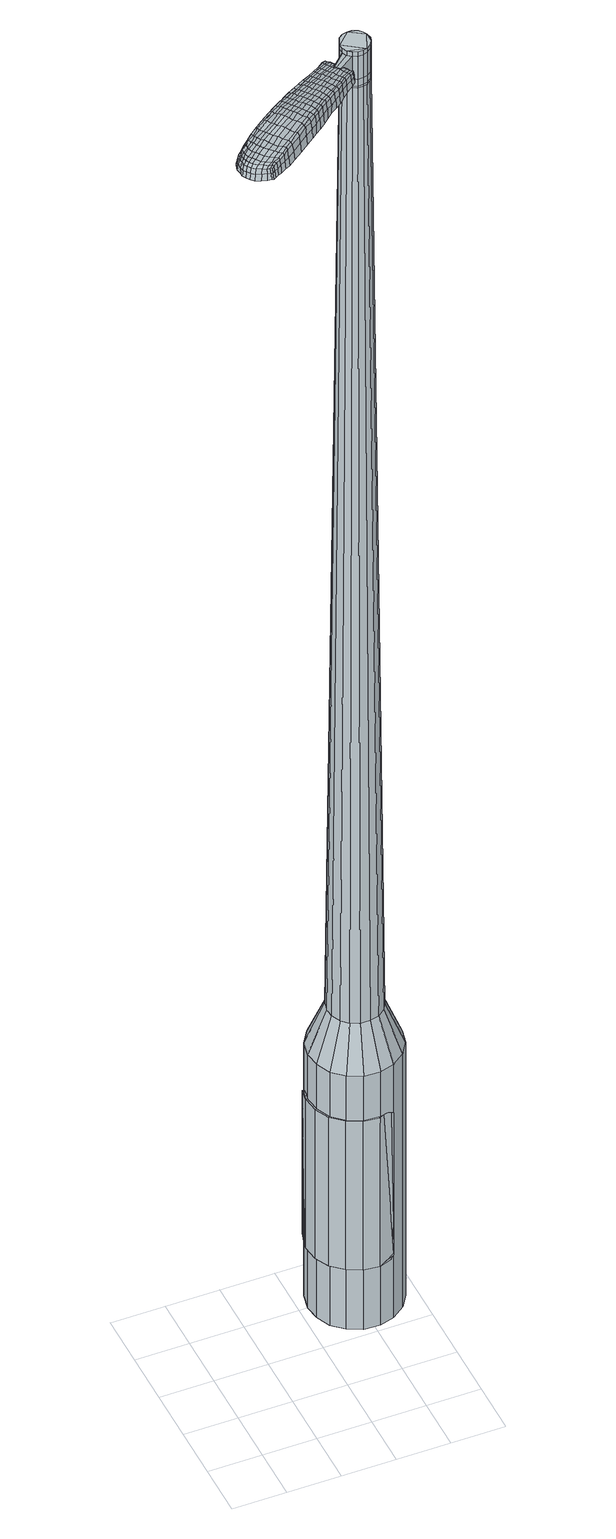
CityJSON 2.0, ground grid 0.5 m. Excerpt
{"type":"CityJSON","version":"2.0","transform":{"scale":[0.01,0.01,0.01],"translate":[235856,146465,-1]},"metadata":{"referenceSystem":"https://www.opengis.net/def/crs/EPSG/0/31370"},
"CityObjects":{
"object1":{"type":"GenericCityObject","attributes":{"cluster":722,"mean_distance_to_centroid":0.301,"new_centroid_x":235857.51,"new_centroid_y":146466.5,"mean_distance_to_camera":14.59,"H1":14.13,"H2":14.77,"Z_final":116.04,"cluster2":-1,"proj_x":235851.89,"proj_y":146458.94,"id_line":33492,"bearing_l":306.61,"distance":9.42,"orientation":"right","G_obj":216.61},"geometry":[{"type":"MultiSurface","lod":"2","boundaries":[[[0,1,2,3]],[[1,4,5,2]],[[4,6,7,5]],[[6,8,9,7]],[[8,10,11,9]],[[10,12,13,11]],[[12,14,15,13]],[[14,16,17,15]],[[16,18,19,17]],[[18,20,21,19]],[[20,22,23,21]],[[22,24,25,23]],[[24,26,27,25]],[[26,28,29,27]],[[28,30,31,29]],[[30,32,33,31]],[[32,34,35,33]],[[34,0,3,35]],[[36,37,38,39]],[[38,40,41,42]],[[41,43,42]],[[42,44,45,46]],[[45,47,46]],[[46,48,49,50]],[[49,51,50]],[[42,46,50,38]],[[50,52,39,38]],[[53,36,39]],[[2,5,7,35]],[[7,9,11,15]],[[11,13,15]],[[15,17,19,23]],[[19,21,23]],[[23,25,27,31]],[[27,29,31]],[[15,23,31,7]],[[31,33,35,7]],[[3,2,35]],[[1,0,54,55]],[[0,34,56,54]],[[34,32,57,56]],[[32,30,58,57]],[[30,28,59,58]],[[28,26,60,59]],[[26,24,61,60]],[[24,22,62,61]],[[22,20,63,62]],[[20,18,64,63]],[[18,16,65,64]],[[16,14,66,65]],[[14,12,67,66]],[[12,10,68,67]],[[10,8,69,68]],[[8,6,70,69]],[[6,4,71,70]],[[4,1,55,71]],[[55,54,72,73]],[[54,56,74,72]],[[56,57,75,74]],[[57,58,76,75]],[[58,59,77,76]],[[59,60,78,77]],[[60,61,79,78]],[[61,62,80,79]],[[62,63,81,80]],[[63,64,82,81]],[[64,65,83,82]],[[65,66,84,83]],[[66,67,85,84]],[[67,68,86,85]],[[68,69,87,86]],[[69,70,88,87]],[[70,71,89,88]],[[71,55,73,89]],[[90,91,92,93]],[[74,94,91,90]],[[75,95,94,74]],[[76,96,95,75]],[[77,97,96,76]],[[78,98,97,77]],[[99,100,98,78]],[[101,102,100,99]],[[81,103,102,101]],[[82,104,103,81]],[[105,106,104,82]],[[107,108,106,105]],[[85,109,108,107]],[[110,111,109,85]],[[112,113,111,110]],[[88,114,113,112]],[[89,115,114,88]],[[93,92,115,89]],[[116,117,118,119]],[[120,116,119,121]],[[122,120,121,123]],[[124,122,123,125]],[[126,124,125,127]],[[128,126,127,129]],[[130,128,129,131]],[[132,130,131,133]],[[134,132,133,135]],[[136,134,135,137]],[[138,136,137,139]],[[140,138,139,141]],[[142,140,141,143]],[[144,142,143,145]],[[146,144,145,147]],[[148,146,147,149]],[[73,72,90,93]],[[72,74,90]],[[79,99,78]],[[79,80,101,99]],[[80,81,101]],[[83,105,82]],[[83,84,107,105]],[[84,85,107]],[[86,110,85]],[[86,87,112,110]],[[87,88,112]],[[73,93,89]],[[150,151,92,91]],[[151,115,92]],[[152,113,114]],[[152,153,111,113]],[[153,109,111]],[[154,108,109]],[[154,155,106,108]],[[155,104,106]],[[156,102,103]],[[156,157,100,102]],[[157,98,100]],[[150,91,94]],[[39,52,148,158]],[[151,150,159,149]],[[53,39,158,117]],[[150,94,118,159]],[[36,53,117,116]],[[94,95,119,118]],[[37,36,116,120]],[[95,96,121,119]],[[38,37,120,122]],[[96,97,123,121]],[[40,38,122,124]],[[97,98,125,123]],[[41,40,124,126]],[[98,157,127,125]],[[43,41,126,128]],[[157,156,129,127]],[[42,43,128,130]],[[156,103,131,129]],[[44,42,130,132]],[[103,104,133,131]],[[45,44,132,134]],[[104,155,135,133]],[[47,45,134,136]],[[155,154,137,135]],[[46,47,136,138]],[[154,109,139,137]],[[48,46,138,140]],[[109,153,141,139]],[[49,48,140,142]],[[153,152,143,141]],[[51,49,142,144]],[[152,114,145,143]],[[50,51,144,146]],[[114,115,147,145]],[[52,50,146,148]],[[115,151,149,147]],[[148,149,160,161]],[[149,159,162,160]],[[159,118,163,162]],[[118,117,164,163]],[[117,158,165,164]],[[158,148,161,165]],[[166,167,168,169]],[[170,166,169,171]],[[166,170,172,173]],[[167,166,173,174]],[[175,176,177,178]],[[179,175,178,180]],[[175,179,181,182]],[[176,175,182,183]],[[184,185,186,187]],[[188,184,187,189]],[[184,188,190,191]],[[185,184,191,192]],[[193,194,195,196]],[[197,193,196,198]],[[193,197,199,200]],[[194,193,200,201]],[[202,203,204,205]],[[206,202,205,207]],[[202,206,208,209]],[[203,202,209,210]],[[211,212,213,214]],[[215,211,214,216]],[[211,215,217,218]],[[212,211,218,219]],[[220,221,222,223]],[[212,220,223,213]],[[220,212,219,224]],[[221,220,224,225]],[[226,227,228,229]],[[221,226,229,222]],[[226,221,225,230]],[[227,226,230,231]],[[232,170,171,233]],[[227,232,233,228]],[[232,227,231,234]],[[170,232,234,172]],[[235,236,237,238]],[[239,235,238,240]],[[235,239,241,242]],[[236,235,242,243]],[[244,245,246,247]],[[236,244,247,237]],[[244,236,243,248]],[[245,244,248,249]],[[250,251,252,253]],[[245,250,253,246]],[[250,245,249,254]],[[251,250,254,255]],[[256,257,258,259]],[[251,256,259,252]],[[256,251,255,260]],[[257,256,260,261]],[[262,167,174,263]],[[257,262,263,258]],[[262,257,261,264]],[[167,262,264,168]],[[265,266,267,268]],[[269,265,268,270]],[[265,269,271,272]],[[266,265,272,273]],[[274,275,276,277]],[[266,274,277,267]],[[274,266,273,278]],[[275,274,278,279]],[[280,281,282,283]],[[275,280,283,276]],[[280,275,279,284]],[[281,280,284,285]],[[286,179,180,287]],[[281,286,287,282]],[[286,281,285,288]],[[179,286,288,181]],[[289,290,291,292]],[[293,289,292,294]],[[289,293,295,296]],[[290,289,296,297]],[[298,299,300,301]],[[290,298,301,291]],[[298,290,297,302]],[[299,298,302,303]],[[304,305,306,307]],[[299,304,307,300]],[[304,299,303,308]],[[305,304,308,309]],[[310,311,312,313]],[[305,310,313,306]],[[310,305,309,314]],[[311,310,314,315]],[[316,176,183,317]],[[311,316,317,312]],[[316,311,315,318]],[[176,316,318,177]],[[319,205,204,320]],[[321,319,320,322]],[[319,321,323,324]],[[205,319,324,207]],[[325,321,322,326]],[[327,325,326,328]],[[325,327,329,330]],[[321,325,330,323]],[[331,327,328,332]],[[333,331,332,334]],[[331,333,335,336]],[[327,331,336,329]],[[337,333,334,338]],[[339,337,338,340]],[[337,339,341,342]],[[333,337,342,335]],[[343,339,340,344]],[[194,343,344,195]],[[343,194,201,345]],[[339,343,345,341]],[[346,347,192,191]],[[348,346,191,190]],[[346,348,349,350]],[[347,346,350,351]],[[352,353,351,350]],[[354,352,350,349]],[[352,354,355,356]],[[353,352,356,357]],[[358,359,357,356]],[[360,358,356,355]],[[358,360,361,362]],[[359,358,362,363]],[[364,365,363,362]],[[366,364,362,361]],[[364,366,199,197]],[[365,364,197,198]],[[367,368,369,370]],[[269,367,370,271]],[[367,269,270,371]],[[368,367,371,372]],[[373,188,189,374]],[[368,373,374,369]],[[373,368,372,375]],[[188,373,375,190]],[[376,377,378,379]],[[215,376,379,217]],[[376,215,216,380]],[[377,376,380,381]],[[382,383,384,385]],[[377,382,385,378]],[[382,377,381,386]],[[383,382,386,387]],[[388,185,192,389]],[[383,388,389,384]],[[388,383,387,390]],[[185,388,390,186]],[[391,392,393,394]],[[173,391,394,174]],[[391,173,172,395]],[[392,391,395,396]],[[397,398,399,400]],[[392,397,400,393]],[[397,392,396,401]],[[398,397,401,402]],[[403,196,195,404]],[[398,403,404,399]],[[403,398,402,405]],[[196,403,405,198]],[[406,407,408,409]],[[178,406,409,180]],[[406,178,177,410]],[[407,406,410,411]],[[412,200,199,413]],[[407,412,413,408]],[[412,407,411,414]],[[200,412,414,201]],[[415,416,417,418]],[[293,415,418,295]],[[415,293,294,419]],[[416,415,419,420]],[[421,206,207,422]],[[416,421,422,417]],[[421,416,420,423]],[[206,421,423,208]],[[424,425,426,427]],[[239,424,427,241]],[[424,239,240,428]],[[425,424,428,429]],[[430,431,432,433]],[[425,430,433,426]],[[430,425,429,434]],[[431,430,434,435]],[[436,203,210,437]],[[431,436,437,432]],[[436,431,435,438]],[[203,436,438,204]],[[439,440,429,428]],[[238,439,428,240]],[[439,238,237,441]],[[440,439,441,442]],[[443,444,435,434]],[[440,443,434,429]],[[443,440,442,445]],[[444,443,445,446]],[[447,320,204,438]],[[444,447,438,435]],[[447,444,446,448]],[[320,447,448,322]],[[449,450,451,452]],[[296,449,452,297]],[[449,296,295,418]],[[450,449,418,417]],[[453,324,323,454]],[[450,453,454,451]],[[453,450,417,422]],[[324,453,422,207]],[[455,456,442,441]],[[247,455,441,237]],[[455,247,246,457]],[[456,455,457,458]],[[459,460,446,445]],[[456,459,445,442]],[[459,456,458,461]],[[460,459,461,462]],[[463,326,322,448]],[[460,463,448,446]],[[463,460,462,464]],[[326,463,464,328]],[[465,466,467,468]],[[302,465,468,303]],[[465,302,297,452]],[[466,465,452,451]],[[469,330,329,470]],[[466,469,470,467]],[[469,466,451,454]],[[330,469,454,323]],[[471,472,458,457]],[[253,471,457,246]],[[471,253,252,473]],[[472,471,473,474]],[[475,476,462,461]],[[472,475,461,458]],[[475,472,474,477]],[[476,475,477,478]],[[479,332,328,464]],[[476,479,464,462]],[[479,476,478,480]],[[332,479,480,334]],[[481,482,483,484]],[[308,481,484,309]],[[481,308,303,468]],[[482,481,468,467]],[[485,336,335,486]],[[482,485,486,483]],[[485,482,467,470]],[[336,485,470,329]],[[487,488,474,473]],[[259,487,473,252]],[[487,259,258,489]],[[488,487,489,490]],[[491,492,478,477]],[[488,491,477,474]],[[491,488,490,493]],[[492,491,493,494]],[[495,338,334,480]],[[492,495,480,478]],[[495,492,494,496]],[[338,495,496,340]],[[497,498,499,500]],[[314,497,500,315]],[[497,314,309,484]],[[498,497,484,483]],[[501,342,341,502]],[[498,501,502,499]],[[501,498,483,486]],[[342,501,486,335]],[[503,504,490,489]],[[263,503,489,258]],[[503,263,174,394]],[[504,503,394,393]],[[505,506,494,493]],[[504,505,493,490]],[[505,504,393,400]],[[506,505,400,399]],[[507,344,340,496]],[[506,507,496,494]],[[507,506,399,404]],[[344,507,404,195]],[[508,509,411,410]],[[318,508,410,177]],[[508,318,315,500]],[[509,508,500,499]],[[510,345,201,414]],[[509,510,414,411]],[[510,509,499,502]],[[345,510,502,341]],[[511,512,372,371]],[[268,511,371,270]],[[511,268,267,513]],[[512,511,513,514]],[[515,348,190,375]],[[512,515,375,372]],[[515,512,514,516]],[[348,515,516,349]],[[517,518,519,520]],[[218,517,520,219]],[[517,218,217,379]],[[518,517,379,378]],[[521,522,523,524]],[[518,521,524,519]],[[521,518,378,385]],[[522,521,385,384]],[[525,347,351,526]],[[522,525,526,523]],[[525,522,384,389]],[[347,525,389,192]],[[527,528,514,513]],[[277,527,513,267]],[[527,277,276,529]],[[528,527,529,530]],[[531,354,349,516]],[[528,531,516,514]],[[531,528,530,532]],[[354,531,532,355]],[[533,534,535,536]],[[224,533,536,225]],[[533,224,219,520]],[[534,533,520,519]],[[537,538,539,540]],[[534,537,540,535]],[[537,534,519,524]],[[538,537,524,523]],[[541,353,357,542]],[[538,541,542,539]],[[541,538,523,526]],[[353,541,526,351]],[[543,544,530,529]],[[283,543,529,276]],[[543,283,282,545]],[[544,543,545,546]],[[547,360,355,532]],[[544,547,532,530]],[[547,544,546,548]],[[360,547,548,361]],[[549,550,551,552]],[[230,549,552,231]],[[549,230,225,536]],[[550,549,536,535]],[[553,554,555,556]],[[550,553,556,551]],[[553,550,535,540]],[[554,553,540,539]],[[557,359,363,558]],[[554,557,558,555]],[[557,554,539,542]],[[359,557,542,357]],[[559,560,546,545]],[[287,559,545,282]],[[559,287,180,409]],[[560,559,409,408]],[[561,366,361,548]],[[560,561,548,546]],[[561,560,408,413]],[[366,561,413,199]],[[562,563,396,395]],[[234,562,395,172]],[[562,234,231,552]],[[563,562,552,551]],[[564,565,402,401]],[[563,564,401,396]],[[564,563,551,556]],[[565,564,556,555]],[[566,365,198,405]],[[565,566,405,402]],[[566,565,555,558]],[[365,566,558,363]],[[567,568,569,570]],[[570,569,571,572]],[[573,571,569,574]],[[574,569,568,575]],[[576,577,578,579]],[[579,578,580,581]],[[582,580,578,583]],[[583,578,577,584]],[[585,586,587,588]],[[588,587,589,590]],[[591,589,587,592]],[[592,587,586,593]],[[594,595,596,597]],[[597,596,598,599]],[[600,598,596,601]],[[601,596,595,602]],[[603,604,605,606]],[[606,605,607,608]],[[609,607,605,610]],[[610,605,604,611]],[[612,613,614,615]],[[615,614,616,617]],[[618,616,614,619]],[[619,614,613,620]],[[621,622,623,624]],[[624,623,613,612]],[[620,613,623,625]],[[625,623,622,626]],[[627,628,629,630]],[[630,629,622,621]],[[626,622,629,631]],[[631,629,628,632]],[[572,571,633,634]],[[634,633,628,627]],[[632,628,633,635]],[[635,633,571,573]],[[636,637,638,639]],[[639,638,640,641]],[[642,640,638,643]],[[643,638,637,644]],[[645,646,647,648]],[[648,647,637,636]],[[644,637,647,649]],[[649,647,646,650]],[[651,652,653,654]],[[654,653,646,645]],[[650,646,653,655]],[[655,653,652,656]],[[657,658,659,660]],[[660,659,652,651]],[[656,652,659,661]],[[661,659,658,662]],[[575,568,663,664]],[[664,663,658,657]],[[662,658,663,665]],[[665,663,568,567]],[[666,667,668,669]],[[669,668,670,671]],[[672,670,668,673]],[[673,668,667,674]],[[675,676,677,678]],[[678,677,667,666]],[[674,667,677,679]],[[679,677,676,680]],[[681,682,683,684]],[[684,683,676,675]],[[680,676,683,685]],[[685,683,682,686]],[[581,580,687,688]],[[688,687,682,681]],[[686,682,687,689]],[[689,687,580,582]],[[690,691,692,693]],[[693,692,694,695]],[[696,694,692,697]],[[697,692,691,698]],[[699,700,701,702]],[[702,701,691,690]],[[698,691,701,703]],[[703,701,700,704]],[[705,706,707,708]],[[708,707,700,699]],[[704,700,707,709]],[[709,707,706,710]],[[711,712,713,714]],[[714,713,706,705]],[[710,706,713,715]],[[715,713,712,716]],[[584,577,717,718]],[[718,717,712,711]],[[716,712,717,719]],[[719,717,577,576]],[[603,606,720,721]],[[721,720,722,723]],[[724,722,720,725]],[[725,720,606,608]],[[723,722,726,727]],[[727,726,728,729]],[[730,728,726,731]],[[731,726,722,724]],[[729,728,732,733]],[[733,732,734,735]],[[736,734,732,737]],[[737,732,728,730]],[[735,734,738,739]],[[739,738,740,741]],[[742,740,738,743]],[[743,738,734,736]],[[741,740,744,745]],[[745,744,595,594]],[[602,595,744,746]],[[746,744,740,742]],[[593,747,748,592]],[[592,748,749,591]],[[750,749,748,751]],[[751,748,747,752]],[[752,753,754,751]],[[751,754,755,750]],[[756,755,754,757]],[[757,754,753,758]],[[758,759,760,757]],[[757,760,761,756]],[[762,761,760,763]],[[763,760,759,764]],[[764,765,766,763]],[[763,766,767,762]],[[600,767,766,598]],[[598,766,765,599]],[[768,769,770,771]],[[771,770,670,672]],[[671,670,770,772]],[[772,770,769,773]],[[590,589,774,775]],[[775,774,769,768]],[[773,769,774,776]],[[776,774,589,591]],[[777,778,779,780]],[[780,779,616,618]],[[617,616,779,781]],[[781,779,778,782]],[[783,784,785,786]],[[786,785,778,777]],[[782,778,785,787]],[[787,785,784,788]],[[593,586,789,790]],[[790,789,784,783]],[[788,784,789,791]],[[791,789,586,585]],[[792,793,794,795]],[[795,794,574,575]],[[573,574,794,796]],[[796,794,793,797]],[[798,799,800,801]],[[801,800,793,792]],[[797,793,800,802]],[[802,800,799,803]],[[594,597,804,805]],[[805,804,799,798]],[[803,799,804,806]],[[806,804,597,599]],[[807,808,809,810]],[[810,809,579,581]],[[576,579,809,811]],[[811,809,808,812]],[[600,601,813,814]],[[814,813,808,807]],[[812,808,813,815]],[[815,813,601,602]],[[816,817,818,819]],[[819,818,694,696]],[[695,694,818,820]],[[820,818,817,821]],[[608,607,822,823]],[[823,822,817,816]],[[821,817,822,824]],[[824,822,607,609]],[[825,826,827,828]],[[828,827,640,642]],[[641,640,827,829]],[[829,827,826,830]],[[831,832,833,834]],[[834,833,826,825]],[[830,826,833,835]],[[835,833,832,836]],[[611,604,837,838]],[[838,837,832,831]],[[836,832,837,839]],[[839,837,604,603]],[[830,840,829]],[[829,840,639,641]],[[636,639,840,841]],[[841,840,842]],[[836,843,844,835]],[[835,844,840,830]],[[842,840,844,845]],[[845,844,843,846]],[[603,721,847,839]],[[839,847,843,836]],[[846,843,847,848]],[[848,847,721,723]],[[849,850,851,852]],[[852,851,697,698]],[[696,697,851,819]],[[819,851,850,816]],[[724,725,853,854]],[[854,853,850,849]],[[816,850,853,823]],[[823,853,725,608]],[[842,855,856,841]],[[841,856,648,636]],[[645,648,856,857]],[[857,856,855,858]],[[846,859,860,845]],[[845,860,855,842]],[[858,855,860,861]],[[861,860,859,862]],[[723,727,863,848]],[[848,863,859,846]],[[862,859,863,864]],[[864,863,727,729]],[[865,866,867,868]],[[868,867,703,704]],[[698,703,867,852]],[[852,867,866,849]],[[730,731,869,870]],[[870,869,866,865]],[[849,866,869,854]],[[854,869,731,724]],[[858,871,872,857]],[[857,872,654,645]],[[651,654,872,873]],[[873,872,871,874]],[[862,875,876,861]],[[861,876,871,858]],[[874,871,876,877]],[[877,876,875,878]],[[729,733,879,864]],[[864,879,875,862]],[[878,875,879,880]],[[880,879,733,735]],[[881,882,883,884]],[[884,883,709,710]],[[704,709,883,868]],[[868,883,882,865]],[[736,737,885,886]],[[886,885,882,881]],[[865,882,885,870]],[[870,885,737,730]],[[874,887,873]],[[873,887,660,651]],[[657,660,887,888]],[[888,887,889]],[[878,890,891,877]],[[877,891,887,874]],[[889,887,891,892]],[[892,891,890,893]],[[735,739,894,880]],[[880,894,890,878]],[[893,890,894,895]],[[895,894,739,741]],[[896,897,898,899]],[[899,898,715,716]],[[710,715,898,884]],[[884,898,897,881]],[[742,743,900,901]],[[901,900,897,896]],[[881,897,900,886]],[[886,900,743,736]],[[889,902,903,888]],[[888,903,664,657]],[[575,664,903,795]],[[795,903,902,792]],[[893,904,905,892]],[[892,905,902,889]],[[792,902,905,801]],[[801,905,904,798]],[[741,745,906,895]],[[895,906,904,893]],[[798,904,906,805]],[[805,906,745,594]],[[812,907,908,811]],[[811,908,719,576]],[[716,719,908,899]],[[899,908,907,896]],[[602,746,909,815]],[[815,909,907,812]],[[896,907,909,901]],[[901,909,746,742]],[[773,910,911,772]],[[772,911,669,671]],[[666,669,911,912]],[[912,911,910,913]],[[591,749,914,776]],[[776,914,910,773]],[[913,910,914,915]],[[915,914,749,750]],[[916,917,918,919]],[[919,918,619,620]],[[618,619,918,780]],[[780,918,917,777]],[[920,921,922,923]],[[923,922,917,916]],[[777,917,922,786]],[[786,922,921,783]],[[752,747,924,925]],[[925,924,921,920]],[[783,921,924,790]],[[790,924,747,593]],[[913,926,927,912]],[[912,927,678,666]],[[675,678,927,928]],[[928,927,926,929]],[[750,755,930,915]],[[915,930,926,913]],[[929,926,930,931]],[[931,930,755,756]],[[932,933,934,935]],[[935,934,625,626]],[[620,625,934,919]],[[919,934,933,916]],[[936,937,938,939]],[[939,938,933,932]],[[916,933,938,923]],[[923,938,937,920]],[[758,753,940,941]],[[941,940,937,936]],[[920,937,940,925]],[[925,940,753,752]],[[929,942,943,928]],[[928,943,684,675]],[[681,684,943,944]],[[944,943,942,945]],[[756,761,946,931]],[[931,946,942,929]],[[945,942,946,947]],[[947,946,761,762]],[[948,949,950,951]],[[951,950,631,632]],[[626,631,950,935]],[[935,950,949,932]],[[952,953,954,955]],[[955,954,949,948]],[[932,949,954,939]],[[939,954,953,936]],[[764,759,956,957]],[[957,956,953,952]],[[936,953,956,941]],[[941,956,759,758]],[[945,958,959,944]],[[944,959,688,681]],[[581,688,959,810]],[[810,959,958,807]],[[762,767,960,947]],[[947,960,958,945]],[[807,958,960,814]],[[814,960,767,600]],[[797,961,962,796]],[[796,962,635,573]],[[632,635,962,951]],[[951,962,961,948]],[[803,963,964,802]],[[802,964,961,797]],[[948,961,964,955]],[[955,964,963,952]],[[599,765,965,806]],[[806,965,963,803]],[[952,963,965,957]],[[957,965,765,764]],[[567,570,169,168]],[[570,572,171,169]],[[582,583,182,181]],[[583,584,183,182]],[[585,588,187,186]],[[588,590,189,187]],[[609,610,209,208]],[[610,611,210,209]],[[612,615,214,213]],[[615,617,216,214]],[[621,624,223,222]],[[624,612,213,223]],[[627,630,229,228]],[[630,621,222,229]],[[572,634,233,171]],[[634,627,228,233]],[[642,643,242,241]],[[643,644,243,242]],[[644,649,248,243]],[[649,650,249,248]],[[650,655,254,249]],[[655,656,255,254]],[[656,661,260,255]],[[661,662,261,260]],[[662,665,264,261]],[[665,567,168,264]],[[672,673,272,271]],[[673,674,273,272]],[[674,679,278,273]],[[679,680,279,278]],[[680,685,284,279]],[[685,686,285,284]],[[686,689,288,285]],[[689,582,181,288]],[[690,693,292,291]],[[693,695,294,292]],[[699,702,301,300]],[[702,690,291,301]],[[705,708,307,306]],[[708,699,300,307]],[[711,714,313,312]],[[714,705,306,313]],[[584,718,317,183]],[[718,711,312,317]],[[768,771,370,369]],[[771,672,271,370]],[[590,775,374,189]],[[775,768,369,374]],[[617,781,380,216]],[[781,782,381,380]],[[782,787,386,381]],[[787,788,387,386]],[[788,791,390,387]],[[791,585,186,390]],[[695,820,419,294]],[[820,821,420,419]],[[821,824,423,420]],[[824,609,208,423]],[[825,828,427,426]],[[828,642,241,427]],[[831,834,433,432]],[[834,825,426,433]],[[611,838,437,210]],[[838,831,432,437]],[[966,967,968,969]],[[970,971,969,968]],[[972,973,974,975]],[[976,977,978,979]],[[967,980,981,968]],[[982,970,968,981]],[[983,972,975,984]],[[985,986,977,976]],[[980,987,988,981]],[[988,989,982,981]],[[990,983,984,991]],[[992,986,985,993]],[[987,994,995,988]],[[995,996,989,988]],[[997,990,991,998]],[[999,992,993,1000]],[[1001,1002,1003,1004]],[[1005,1006,1002,1001]],[[1005,1007,1008,1006]],[[1007,1009,1010,1008]],[[1011,1012,1013,1014]],[[1015,1016,1012,1011]],[[1017,1018,1016,1015]],[[1019,1018,1017]],[[1014,1003,1002,1011]],[[1011,1002,1006,1015]],[[1006,1008,1017,1015]],[[1008,1010,1019,1017]],[[975,974,971,970]],[[984,975,970,982]],[[989,991,984,982]],[[996,998,991,989]],[[976,979,973,972]],[[985,976,972,983]],[[993,985,983,990]],[[1000,993,990,997]],[[977,1001,1004,978]],[[986,1005,1001,977]],[[1007,1005,986,992]],[[1009,1007,992,999]],[[1020,1021,1022,1023]],[[1022,1024,1025,1026]],[[1022,1026,1027,1028]],[[1022,1028,1023]],[[1029,1020,1023,1030]],[[1031,1030,1023,1032]],[[1033,1032,1023]],[[1034,1022,1021,1035]],[[1036,1034,1035,1037]],[[1038,1036,1037,1039]],[[1040,1038,1039,1041]],[[1042,1040,1041,1043]],[[1043,1044,1045,1046]],[[1043,1046,1047,1048]],[[1043,1048,1049,1050]],[[1049,1051,1052,1053]],[[1049,1053,1054,1055]],[[1049,1055,1050]],[[1043,1050,1042]],[[1056,1057,1021,1020]],[[1058,1059,1024,1022]],[[1060,1061,1033,1023]],[[1057,1062,1035,1021]],[[1063,1058,1022,1034]],[[1062,1064,1037,1035]],[[1065,1063,1034,1036]],[[1064,1066,1039,1037]],[[1067,1065,1036,1038]],[[1066,1068,1041,1039]],[[1069,1067,1038,1040]],[[1068,1070,1043,1041]],[[1071,1069,1040,1042]],[[1070,1072,1044,1043]],[[1073,1074,1051,1049]],[[1075,1071,1042,1050]],[[1045,1044,1072,1076]],[[1046,1045,1076,1077]],[[1047,1046,1077,1078]],[[1048,1047,1078,1079]],[[1049,1048,1079,1073]],[[1080,1056,1020,1029]],[[1081,1080,1029,1030]],[[1082,1081,1030,1031]],[[1083,1082,1031,1032]],[[1061,1083,1032,1033]],[[1025,1024,1059,1084]],[[1052,1051,1074,1085]],[[1026,1025,1084,1086]],[[1027,1026,1086,1087]],[[1028,1027,1087,1088]],[[1023,1028,1088,1060]],[[1053,1052,1085,1089]],[[1054,1053,1089,1090]],[[1055,1054,1090,1091]],[[1050,1055,1091,1075]]]}]}
},
"vertices":[
[116,123,384],[110,136,384],[110,136,96],[116,123,96],[108,150,384],[108,150,96],[111,165,384],[111,165,96],[119,177,384],[119,177,96],[131,186,384],[131,186,96],[145,190,384],[145,190,96],[160,189,384],[160,189,96],[174,183,384],[174,183,96],[184,173,384],[184,173,96],[191,160,384],[191,160,96],[192,145,384],[192,145,96],[189,131,384],[189,131,96],[181,119,384],[181,119,96],[169,110,384],[169,110,96],[155,106,384],[155,106,96],[140,107,384],[140,107,96],[127,113,384],[127,113,96],[147,135,1524],[152,135,1524],[156,136,1524],[139,140,1524],[160,139,1524],[163,143,1524],[163,152,1524],[164,147,1524],[161,156,1524],[158,159,1524],[149,161,1524],[153,161,1524],[144,160,1524],[140,157,1524],[137,149,1524],[138,153,1524],[137,144,1524],[143,137,1524],[130,133,429],[126,141,429],[136,127,429],[144,123,429],[153,123,429],[162,125,429],[169,131,429],[173,138,429],[175,146,429],[174,155,429],[170,163,429],[164,169,429],[156,172,429],[147,173,429],[139,170,429],[132,165,429],[127,158,429],[125,149,429],[139,140,1483],[137,144,1483],[143,137,1483],[147,135,1483],[152,135,1483],[156,136,1483],[160,139,1483],[163,143,1483],[164,147,1483],[163,152,1483],[161,156,1483],[158,159,1483],[153,161,1483],[149,161,1483],[144,160,1483],[140,157,1483],[138,153,1483],[137,149,1483],[140,140,1483],[140,140,1485],[138,144,1485],[138,144,1483],[143,137,1485],[147,135,1485],[152,135,1485],[156,136,1485],[160,139,1485],[162,143,1483],[162,143,1485],[163,147,1483],[163,147,1485],[163,152,1485],[161,156,1485],[157,159,1483],[157,159,1485],[153,160,1483],[153,160,1485],[149,161,1485],[144,159,1483],[144,159,1485],[141,157,1483],[141,157,1485],[138,153,1485],[137,149,1485],[147,135,1519],[143,137,1519],[143,137,1493],[147,135,1493],[152,135,1519],[152,135,1493],[156,136,1519],[156,136,1493],[160,139,1519],[160,139,1493],[163,143,1519],[163,143,1493],[164,147,1519],[164,147,1493],[163,152,1519],[163,152,1493],[161,156,1519],[161,156,1493],[158,159,1519],[158,159,1493],[153,161,1519],[153,161,1493],[149,161,1519],[149,161,1493],[144,160,1519],[144,160,1493],[140,157,1519],[140,157,1493],[138,153,1519],[138,153,1493],[137,149,1519],[137,149,1493],[137,144,1519],[137,144,1493],[139,140,1485],[137,144,1485],[140,157,1485],[144,160,1485],[153,161,1485],[158,159,1485],[164,147,1485],[163,143,1485],[139,140,1519],[139,140,1493],[123,131,1513],[123,131,1518],[124,129,1513],[126,126,1513],[126,126,1518],[124,129,1518],[53,100,1519],[59,104,1518],[57,105,1509],[51,101,1510],[46,95,1519],[44,96,1510],[48,95,1526],[55,100,1525],[61,104,1525],[76,69,1519],[82,74,1518],[82,76,1525],[76,71,1525],[69,64,1519],[69,66,1526],[69,62,1510],[76,67,1510],[81,72,1509],[7,40,1519],[5,43,1519],[4,42,1513],[6,39,1513],[10,37,1519],[9,36,1513],[11,38,1524],[8,41,1524],[6,44,1524],[66,84,1530],[72,88,1529],[70,91,1529],[64,86,1530],[59,78,1531],[57,81,1531],[61,75,1530],[68,81,1530],[74,85,1529],[131,132,1512],[129,134,1512],[128,133,1517],[130,131,1517],[133,130,1512],[132,129,1517],[132,129,1506],[130,132,1506],[129,134,1506],[7,64,1519],[9,66,1519],[7,67,1512],[5,64,1512],[5,62,1518],[4,63,1512],[6,62,1522],[8,63,1523],[10,65,1524],[13,69,1519],[17,73,1519],[15,74,1512],[11,70,1512],[14,69,1524],[18,72,1525],[21,77,1519],[28,82,1519],[26,82,1511],[20,77,1511],[23,76,1526],[29,81,1526],[37,89,1519],[35,89,1510],[38,88,1526],[115,141,1513],[109,137,1513],[110,136,1518],[116,140,1517],[120,144,1512],[120,143,1516],[119,144,1506],[114,141,1507],[107,137,1507],[102,133,1514],[96,129,1515],[98,128,1520],[104,132,1519],[101,133,1507],[94,129,1507],[90,124,1515],[84,120,1516],[85,120,1522],[91,124,1521],[88,125,1508],[82,121,1508],[77,116,1517],[71,112,1517],[73,112,1524],[79,116,1523],[76,117,1508],[69,113,1509],[65,108,1518],[67,108,1524],[63,109,1509],[27,35,1519],[30,36,1519],[30,38,1524],[27,36,1523],[25,34,1518],[25,35,1522],[25,32,1512],[27,33,1512],[30,35,1512],[34,39,1519],[39,42,1519],[39,43,1525],[34,40,1524],[34,37,1512],[39,40,1512],[44,45,1519],[51,50,1519],[50,51,1526],[44,47,1526],[44,43,1511],[51,48,1511],[60,57,1519],[60,58,1526],[60,55,1510],[133,116,1513],[127,112,1513],[127,110,1507],[133,115,1507],[137,120,1512],[137,119,1506],[136,120,1516],[133,118,1517],[127,113,1518],[121,107,1514],[116,102,1515],[116,100,1507],[121,105,1507],[121,108,1519],[116,103,1520],[110,97,1515],[104,92,1516],[104,91,1508],[110,95,1508],[110,99,1521],[104,94,1522],[99,88,1517],[93,83,1517],[93,81,1509],[98,86,1508],[98,89,1523],[93,85,1524],[87,78,1518],[87,76,1509],[87,80,1524],[126,128,1519],[124,130,1519],[120,124,1520],[118,126,1520],[121,121,1520],[127,126,1519],[114,119,1522],[112,121,1522],[108,115,1523],[106,117,1523],[109,112,1523],[115,117,1521],[102,110,1524],[100,113,1524],[96,106,1525],[94,108,1525],[98,103,1525],[104,108,1524],[90,101,1526],[88,104,1526],[84,97,1527],[82,100,1527],[86,94,1527],[92,99,1526],[78,93,1528],[76,95,1528],[80,90,1528],[10,42,1527],[8,45,1527],[14,40,1526],[17,42,1527],[14,45,1528],[12,48,1528],[19,49,1529],[17,52,1529],[22,46,1528],[28,50,1530],[25,53,1530],[23,56,1530],[31,57,1531],[29,61,1531],[34,54,1530],[41,60,1531],[38,63,1531],[36,66,1531],[49,71,1531],[46,73,1531],[51,68,1531],[23,33,1518],[20,34,1519],[19,32,1513],[23,32,1513],[23,35,1523],[20,35,1523],[15,35,1519],[14,34,1513],[16,36,1524],[4,60,1518],[3,57,1518],[5,58,1523],[5,60,1523],[3,60,1513],[2,57,1513],[2,54,1519],[2,50,1519],[4,50,1524],[4,54,1523],[1,54,1513],[2,49,1513],[3,46,1519],[4,47,1524],[2,46,1513],[56,99,1528],[57,97,1528],[63,101,1528],[62,103,1527],[49,94,1528],[50,92,1529],[59,95,1529],[60,92,1530],[66,96,1529],[65,99,1528],[51,89,1529],[53,87,1530],[62,89,1530],[68,93,1529],[55,84,1531],[75,72,1528],[74,74,1529],[67,69,1529],[68,67,1528],[81,77,1527],[79,79,1528],[71,77,1529],[64,72,1530],[77,82,1528],[138,122,1512],[137,124,1512],[135,124,1517],[137,122,1517],[138,121,1506],[137,123,1506],[135,127,1512],[134,126,1517],[134,126,1506],[122,144,1512],[123,143,1512],[122,143,1506],[121,144,1506],[121,143,1517],[122,141,1517],[125,141,1512],[126,139,1512],[125,138,1506],[123,141,1506],[124,140,1517],[125,138,1517],[128,136,1512],[127,136,1506],[127,136,1517],[117,140,1519],[118,138,1519],[111,135,1520],[112,134,1520],[119,136,1519],[121,134,1519],[113,132,1520],[115,130,1520],[122,132,1519],[116,128,1520],[132,119,1519],[131,120,1519],[125,116,1520],[126,114,1520],[129,123,1519],[123,118,1520],[105,131,1521],[106,130,1521],[99,127,1522],[100,126,1522],[107,128,1521],[109,126,1521],[101,124,1522],[103,121,1523],[110,124,1522],[104,119,1523],[121,109,1521],[120,111,1521],[114,106,1522],[115,105,1522],[118,114,1521],[112,109,1522],[92,123,1523],[93,121,1523],[86,119,1524],[87,117,1524],[95,119,1523],[97,117,1524],[89,115,1525],[91,113,1525],[98,115,1524],[92,111,1525],[109,100,1523],[108,102,1523],[102,97,1524],[103,95,1524],[106,105,1524],[100,100,1525],[80,115,1525],[81,113,1525],[74,111,1526],[75,109,1526],[83,111,1526],[84,109,1526],[77,107,1527],[78,104,1527],[86,106,1526],[80,102,1527],[98,91,1525],[96,93,1525],[91,88,1526],[92,86,1526],[94,95,1526],[88,91,1527],[68,107,1527],[69,105,1527],[71,103,1527],[72,100,1528],[74,98,1528],[86,81,1527],[85,83,1527],[83,86,1528],[25,36,1525],[22,36,1525],[28,38,1526],[26,38,1526],[18,38,1526],[21,40,1527],[7,61,1525],[7,59,1525],[9,62,1526],[10,64,1525],[6,56,1525],[6,52,1526],[9,55,1527],[9,58,1526],[7,49,1526],[10,51,1527],[33,41,1526],[30,42,1527],[38,44,1527],[35,45,1528],[26,43,1528],[32,47,1529],[14,67,1526],[14,65,1527],[18,69,1528],[18,71,1527],[14,62,1527],[14,59,1528],[20,63,1529],[19,66,1528],[15,55,1528],[21,59,1530],[43,48,1528],[41,49,1529],[49,52,1528],[48,54,1529],[37,51,1529],[44,57,1530],[23,75,1528],[24,73,1528],[30,78,1529],[30,80,1528],[24,70,1529],[25,67,1530],[33,72,1530],[31,75,1530],[27,64,1530],[34,69,1531],[59,60,1529],[57,61,1529],[54,64,1530],[39,87,1528],[40,85,1529],[41,82,1530],[43,79,1530],[45,76,1531],[58,103,1509],[60,103,1518],[54,99,1518],[52,99,1509],[47,94,1519],[45,94,1510],[49,93,1525],[56,98,1525],[62,102,1525],[80,77,1525],[80,75,1518],[75,71,1518],[75,73,1525],[68,65,1519],[68,67,1525],[68,63,1510],[75,69,1509],[80,73,1509],[6,43,1513],[7,44,1519],[8,41,1519],[8,40,1513],[11,39,1519],[11,38,1513],[12,40,1524],[10,42,1524],[8,45,1524],[70,90,1528],[72,88,1528],[66,84,1529],[64,86,1529],[59,78,1529],[57,81,1529],[61,75,1529],[68,81,1529],[74,85,1528],[127,132,1516],[127,133,1512],[129,131,1512],[128,130,1516],[131,128,1512],[130,128,1516],[130,128,1506],[128,130,1506],[127,132,1506],[9,65,1512],[10,65,1519],[8,63,1518],[7,63,1512],[7,61,1518],[5,62,1512],[8,61,1522],[9,62,1523],[11,64,1523],[16,72,1512],[18,72,1519],[14,68,1519],[12,68,1512],[15,67,1524],[19,71,1525],[27,81,1511],[29,80,1519],[23,75,1519],[21,76,1511],[24,75,1525],[30,80,1526],[38,87,1519],[36,87,1510],[39,86,1526],[111,135,1518],[110,135,1513],[116,139,1513],[117,139,1517],[120,142,1512],[120,141,1515],[119,142,1506],[115,139,1506],[108,135,1507],[98,126,1520],[97,127,1514],[103,131,1514],[105,130,1519],[102,131,1507],[95,127,1507],[86,118,1522],[85,119,1516],[91,123,1515],[92,122,1521],[89,123,1508],[83,119,1508],[74,110,1523],[72,111,1517],[78,115,1516],[80,114,1522],[77,115,1508],[70,111,1508],[66,107,1517],[68,106,1524],[64,107,1509],[29,39,1523],[29,38,1519],[26,37,1518],[26,38,1523],[25,36,1518],[25,37,1522],[25,34,1512],[27,35,1512],[29,36,1512],[38,45,1525],[38,44,1519],[33,41,1519],[33,42,1524],[33,39,1512],[38,42,1512],[49,53,1526],[50,51,1519],[43,47,1519],[43,48,1525],[43,45,1511],[49,50,1511],[59,58,1519],[59,60,1526],[59,56,1510],[126,112,1507],[126,113,1513],[132,118,1513],[131,116,1506],[135,121,1512],[135,120,1506],[134,121,1515],[131,119,1517],[126,114,1518],[114,102,1507],[114,103,1514],[120,108,1514],[120,107,1507],[120,110,1519],[114,105,1520],[103,92,1508],[103,94,1516],[109,99,1515],[108,97,1508],[108,100,1521],[103,95,1522],[91,82,1508],[92,84,1517],[97,89,1516],[97,87,1508],[97,91,1522],[91,86,1523],[86,80,1517],[86,78,1509],[86,81,1524],[125,128,1518],[123,130,1518],[119,123,1519],[118,126,1519],[121,121,1519],[126,125,1518],[113,119,1520],[112,121,1520],[107,115,1521],[106,117,1521],[109,112,1521],[115,117,1520],[101,110,1523],[100,112,1523],[95,106,1524],[94,108,1524],[97,103,1524],[103,108,1523],[89,101,1525],[88,104,1525],[83,97,1526],[82,99,1526],[85,94,1526],[91,99,1525],[77,92,1527],[76,95,1527],[80,90,1527],[9,46,1526],[11,43,1526],[14,41,1525],[17,43,1526],[15,46,1526],[13,48,1526],[18,52,1528],[20,49,1528],[22,47,1527],[28,51,1528],[25,54,1529],[23,56,1529],[29,61,1530],[31,58,1530],[34,55,1529],[41,60,1530],[38,63,1530],[36,66,1530],[46,73,1530],[48,71,1530],[51,68,1530],[20,35,1513],[20,36,1518],[23,35,1518],[23,34,1512],[23,37,1523],[21,37,1523],[16,37,1519],[15,36,1513],[17,38,1523],[7,57,1523],[5,57,1518],[6,59,1518],[7,59,1523],[5,60,1512],[4,57,1512],[6,51,1523],[5,50,1519],[5,54,1519],[6,54,1523],[4,54,1513],[4,50,1513],[5,47,1519],[6,48,1524],[4,46,1513],[63,100,1527],[57,96,1527],[57,97,1527],[63,101,1526],[50,92,1527],[50,91,1528],[66,96,1528],[60,91,1528],[59,94,1528],[65,98,1527],[52,89,1528],[53,86,1529],[62,89,1529],[68,93,1528],[55,84,1529],[66,69,1528],[73,75,1527],[74,73,1527],[67,68,1527],[80,78,1526],[79,79,1527],[71,78,1528],[64,72,1528],[76,82,1527],[134,123,1516],[135,123,1512],[136,122,1512],[135,122,1516],[136,121,1506],[135,122,1506],[133,125,1512],[132,125,1516],[133,124,1506],[120,141,1506],[121,141,1512],[121,142,1512],[120,142,1506],[121,141,1516],[121,140,1516],[123,137,1506],[124,137,1512],[123,139,1512],[122,139,1506],[122,138,1516],[124,136,1516],[126,135,1512],[125,135,1506],[125,134,1516],[117,138,1518],[111,134,1519],[112,134,1519],[120,134,1518],[119,136,1518],[113,132,1519],[114,130,1519],[122,132,1518],[116,128,1519],[125,116,1519],[130,120,1518],[131,119,1518],[125,115,1519],[128,123,1518],[123,118,1519],[105,129,1520],[105,130,1520],[99,126,1521],[99,125,1521],[108,125,1520],[107,127,1520],[101,123,1521],[102,121,1521],[110,123,1520],[104,119,1521],[113,106,1521],[119,111,1520],[120,110,1520],[114,105,1521],[117,114,1520],[111,109,1521],[93,121,1522],[93,122,1522],[87,118,1523],[87,117,1523],[96,117,1522],[95,119,1522],[89,115,1523],[90,112,1524],[98,114,1523],[92,110,1524],[102,97,1523],[107,102,1522],[108,101,1522],[102,96,1523],[105,104,1522],[99,100,1523],[81,113,1524],[74,109,1525],[75,108,1525],[84,108,1525],[83,111,1524],[76,106,1525],[78,104,1526],[86,106,1525],[80,102,1526],[90,88,1525],[96,92,1524],[97,91,1524],[91,87,1525],[94,95,1524],[88,91,1525],[69,104,1526],[68,105,1526],[72,100,1527],[71,102,1526],[74,97,1527],[84,83,1526],[85,82,1526],[82,86,1526],[23,38,1524],[25,38,1524],[28,40,1525],[26,40,1525],[18,39,1525],[22,41,1525],[11,61,1525],[8,59,1524],[9,61,1524],[11,63,1525],[10,55,1526],[7,52,1525],[8,56,1524],[10,58,1525],[8,49,1525],[11,51,1526],[30,43,1526],[32,42,1526],[37,46,1526],[35,46,1527],[26,44,1526],[32,48,1527],[19,68,1527],[15,65,1526],[15,66,1526],[20,70,1526],[20,62,1528],[15,58,1527],[15,62,1526],[20,66,1527],[16,55,1527],[22,59,1528],[41,50,1527],[42,49,1527],[49,54,1527],[47,55,1528],[37,52,1528],[44,57,1529],[31,77,1528],[24,72,1527],[24,74,1527],[31,79,1527],[33,72,1529],[26,67,1529],[25,70,1528],[32,75,1528],[27,64,1529],[34,69,1530],[57,62,1528],[58,61,1528],[54,65,1529],[40,84,1528],[40,86,1528],[43,79,1529],[42,82,1529],[45,76,1530],[119,142,1508],[123,137,1508],[97,118,1509],[92,125,1509],[79,106,1510],[74,113,1510],[47,83,1512],[41,91,1512],[56,101,1511],[61,94,1511],[32,72,1513],[22,64,1514],[16,71,1514],[27,80,1513],[128,131,1508],[101,112,1509],[84,99,1510],[52,76,1512],[67,86,1511],[38,65,1513],[27,57,1514],[132,126,1508],[106,106,1509],[89,92,1510],[58,68,1512],[72,79,1511],[32,50,1514],[43,57,1513],[136,121,1508],[111,99,1509],[94,85,1510],[63,61,1512],[78,71,1511],[38,43,1514],[49,50,1513],[11,56,1514],[8,52,1514],[4,57,1514],[6,62,1514],[16,49,1514],[12,46,1514],[21,42,1514],[17,40,1514],[26,35,1514],[21,35,1514],[6,47,1515],[5,42,1515],[5,43,1515],[3,50,1515],[9,43,1515],[6,41,1515],[11,40,1515],[7,40,1515],[14,36,1515],[158,106,334],[154,104,334],[154,104,165],[168,108,171],[158,106,165],[162,107,165],[165,107,166],[166,108,167],[168,108,169],[162,107,334],[165,107,333],[166,108,332],[168,108,331],[168,108,328],[139,106,165],[139,106,334],[126,112,165],[126,112,334],[115,122,165],[115,122,334],[108,135,165],[108,135,334],[106,150,165],[106,150,334],[107,154,334],[108,158,334],[109,161,333],[109,163,332],[109,164,331],[109,164,328],[107,154,165],[109,164,171],[109,164,169],[109,163,167],[109,161,166],[108,158,165],[157,108,334],[154,107,334],[154,107,165],[157,108,165],[167,111,171],[167,111,328],[140,108,334],[140,108,165],[127,114,334],[127,114,165],[117,124,334],[117,124,165],[111,136,334],[111,136,165],[109,150,334],[109,150,165],[110,154,334],[112,164,328],[112,164,171],[110,154,165],[111,157,334],[111,160,333],[112,162,332],[112,163,331],[161,109,334],[164,110,333],[166,111,332],[167,111,331],[161,109,165],[112,163,169],[164,110,166],[166,111,167],[167,111,169],[112,162,167],[111,160,166],[111,157,165]
]}
